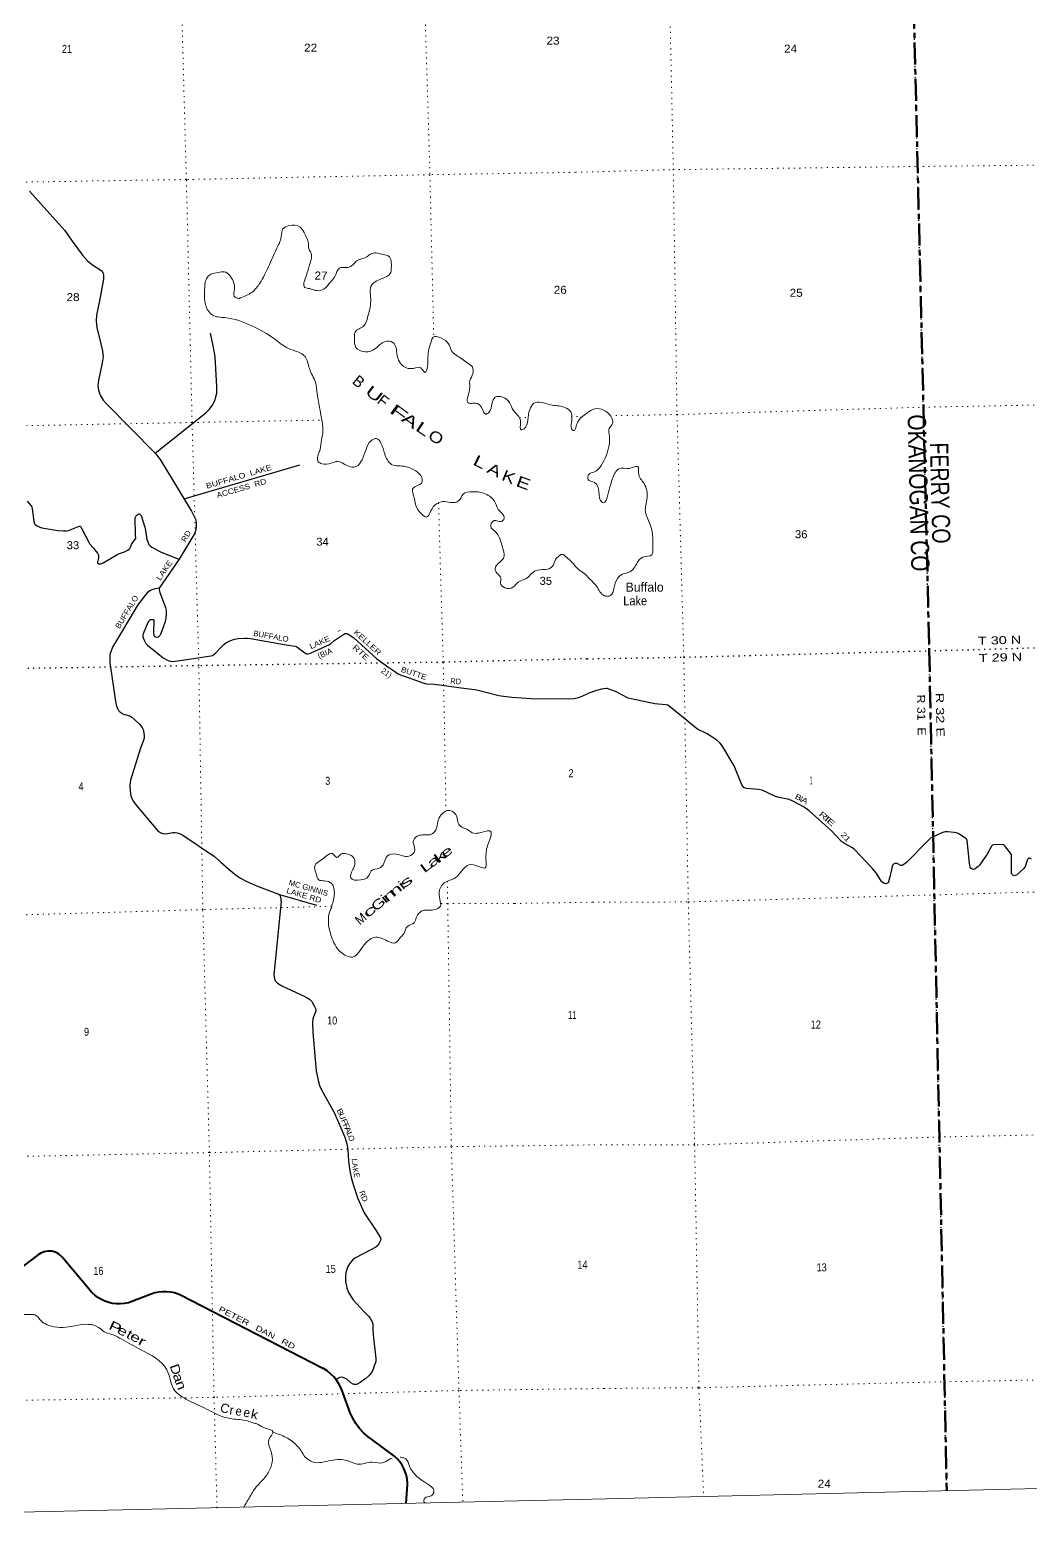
# Model space of a CAD drawing. Header units: feet. Extents: x 489137 to 739700, y 189004 to 379547.
# Drawn here: x 511387 to 533287, y 189004 to 221829 of the extents above; entities that cross this region are included whole.
import ezdxf
from ezdxf.enums import TextEntityAlignment as Align

# ---------------------------------------------------------------- set-up
doc = ezdxf.new("R2010")
doc.units = ezdxf.units.FT
doc.header["$LTSCALE"] = 80
doc.linetypes.add('DOTTED', pattern=[1.5, 0.3, -1.2])
doc.linetypes.add('LONG_DASH_SHORT_DASH', pattern=[9.9, 6, -1.2, 1.5, -1.2])
for name, color, linetype, lineweight in [('11', 7, 'LONG_DASH_SHORT_DASH', 60), ('26', 7, 'Continuous', 40), ('29', 7, 'Continuous', 25), ('39', 7, 'Continuous', 13), ('4', 7, 'Continuous', 13), ('6', 7, 'DOTTED', 25), ('7', 7, 'DOTTED', 13)]:
    doc.layers.add(name, color=color, linetype=linetype, lineweight=lineweight)
for name, color, linetype in [('12', 7, 'Continuous'), ('27', 7, 'Continuous'), ('30', 7, 'Continuous'), ('41', 7, 'Continuous')]:
    doc.layers.add(name, color=color, linetype=linetype)

msp = doc.modelspace()

# ---------------------------------------------------------------- linework, layer by layer
at = {"layer": '11'}
msp.add_lwpolyline([(530399.62, 235805.56), (531060.74, 208270.41), (531444.35, 189879.3)], dxfattribs=at)
at = {"layer": '26'}
msp.add_lwpolyline([(519614.39, 189601.83), (519644.78, 190027.49), (519644.41, 190057.31), (519637.52, 190139.16), (519622.12, 190219.85), (519598.37, 190298.48), (519566.53, 190374.2), (519526.95, 190446.18), (519480.07, 190513.63), (519426.39, 190575.81), (519366.5, 190632.03), (518860.13, 191010.71), (518784.43, 191065.52), (518684.65, 191152.33), (518594.49, 191249.1), (518514.94, 191354.76), (518446.87, 191468.16), (518391.03, 191588.05), (518229.25, 192034.22), (518187.72, 192139.88), (518143.83, 192224.35), (518091.36, 192303.76), (518030.86, 192377.26), (517963.02, 192444.03), (517888.57, 192503.34), (517808.33, 192554.55), (517796.54, 192561.12), (514677.73, 194162), (514626.85, 194183.68), (514545.37, 194210.37), (514461.55, 194228.4), (514376.31, 194237.57), (514290.58, 194237.78), (514205.29, 194229.03), (514121.38, 194211.4), (514039.78, 194185.11), (513671.83, 194042.62), (513622.22, 194022.37), (513539.25, 193996.45), (513454.02, 193979.34), (513367.48, 193971.24), (513280.56, 193972.22), (513194.22, 193982.29), (513109.41, 194001.32), (513027.05, 194029.12), (512948.04, 194065.37), (512873.26, 194109.68), (512803.52, 194161.57), (512739.59, 194220.46), (512098.21, 194985.86), (512070.83, 195015.46), (512040.5, 195042.03), (512007.56, 195065.29), (511972.36, 195084.98), (511935.31, 195100.88), (511896.79, 195112.82), (511857.24, 195120.67), (511817.08, 195124.34), (511776.76, 195123.8), (511736.72, 195119.04), (511697.4, 195110.12), (511659.22, 195097.14), (511622.61, 195080.24), (511587.96, 195059.61), (511576.11, 195051.36), (511176.47, 194748.71)], dxfattribs=at)
at = {"layer": '29'}
for p, q in [((514757.29, 211575.58), (517292.53, 212318.04)), ((514649.85, 210256.01), (514215.69, 209623.5)), ((516882.68, 202777.14), (516743.4, 201377.06))]:
    msp.add_line(p, q, dxfattribs=at)
for points in [[(511377.98, 218305.07), (512138.22, 217454.36), (512334.41, 217184.42), (512538.77, 216906.3), (512647.07, 216783.61), (512751.31, 216693.62), (512939.33, 216579.11), (512965.88, 216558.66), (512988.37, 216505.49), (512998.58, 216472.77), (512996.55, 216382.79), (512910.23, 215907.31)], [(512910.23, 215907.31), (512843.27, 215589.33), (512837.13, 215470.73), (512851.44, 215319.4), (512925.01, 215033.1), (512974.06, 214804.06), (512984.28, 214681.36), (512965.89, 214550.48), (512884.14, 214166.02), (512873.92, 214051.5), (512884.14, 213953.34), (512922.97, 213847), (512990.41, 213732.49), (513053.76, 213658.87), (514127.84, 212571.8)], [(514127.84, 212571.8), (515237.1, 213454.5), (515316.08, 213540.25), (515369.21, 213613.87), (515434.61, 213744.75), (515455.04, 213810.19), (515471.39, 213887.9), (515475.48, 214022.87), (515434.61, 214685.45), (515393.73, 214922.66), (515335.46, 215201.56)], [(514127.84, 212571.8), (514237.03, 212435.96), (514919.61, 211307.13), (515013.62, 211118.99), (515025.88, 211053.55), (515025.88, 210971.75), (515017.7, 210902.22), (514993.18, 210828.6), (514649.85, 210256.01)], [(511324.88, 211523.94), (511402.54, 211433.96), (511423.99, 211399.2), (511435.23, 211360.34), (511472.02, 211078.13), (511487.35, 211033.15), (511508.81, 211008.6), (511540.48, 210986.11), (511602.81, 210955.43), (511644.71, 210945.21), (511999.28, 210885.9), (512122.92, 210875.68), (512187.3, 210877.72), (512235.33, 210885.91), (512301.75, 210910.44), (512444.8, 210971.79), (512472.39, 210982.02), (512485.67, 210979.99), (512493.85, 210971.79), (512522.46, 210918.62), (512677.78, 210611.89), (512698.21, 210583.24), (512771.79, 210501.44), (512861.71, 210391.01), (512884.19, 210341.95), (512888.28, 210319.45), (512886.23, 210280.58), (512861.71, 210194.69), (512864.78, 210178.36), (512886.23, 210157.88), (512905.65, 210151.77), (512931.19, 210153.79), (512958.78, 210162), (512988.41, 210174.24), (513310.29, 210368.54), (513348.1, 210382.83), (513454.37, 210419.64), (513526.92, 210452.39), (513556.55, 210472.81), (513569.84, 210491.24), (513589.25, 210521.89), (513609.69, 210579.15), (513650.56, 210640.5), (513690.41, 210691.65), (513699.61, 210714.12), (513695.52, 210791.83), (513691.43, 211151.75), (513697.57, 211180.42), (513705.74, 211196.78), (513728.22, 211225.37), (513752.75, 211243.81), (513773.18, 211249.91), (513789.53, 211245.86), (513799.75, 211235.63), (513818.14, 211209.01), (513899.88, 210959.52), (513916.23, 210881.81), (513944.85, 210689.58), (513963.24, 210632.36), (513984.71, 210579.19), (513999.01, 210562.83), (514016.38, 210546.47), (514055.2, 210517.8), (514243.22, 210419.64), (514508.89, 210305.12), (514649.85, 210256.01)], [(514215.69, 209623.5), (514125.73, 209607.88), (514051.14, 209585.38), (514011.29, 209564.94), (513980.63, 209542.44), (513952.02, 209517.9), (513912.17, 209479.04), (513748.68, 209258.18), (513192.8, 208333.84), (513152.95, 208231.6), (513135.58, 208170.24), (513132.51, 208108.9), (513135.58, 207998.46), (513258.2, 207147.74), (513282.71, 207043.46), (513307.25, 206975.96), (513325.63, 206947.35), (513345.05, 206926.89), (513386.94, 206894.18), (513413.52, 206877.8), (513458.47, 206859.41), (513568.83, 206828.72), (513617.87, 206804.2), (513683.28, 206746.92), (513781.37, 206648.76), (513838.59, 206573.11), (513863.11, 206530.17), (513871.29, 206493.34), (513883.55, 206397.24), (513881.5, 206344.07), (513871.29, 206297.02), (513797.72, 206100.7), (513585.18, 205421.76), (513573.94, 205309.33), (513577.01, 205184.54), (513596.42, 205084.38), (513617.88, 205020.94), (513651.6, 204957.59), (513707.8, 204873.7), (514173.76, 204325.64), (514202.37, 204301.15), (514251.41, 204274.57), (514290.24, 204260.25), (514345.42, 204252.02), (514392.43, 204254.12), (514508.92, 204276.56), (514560.01, 204276.61), (514604.97, 204270.48), (514651.97, 204256.16), (514705.11, 204235.66), (514729.63, 204223.44), (515421.01, 203755.84)], [(514215.69, 209623.5), (514214.63, 209583.29), (514227.91, 209526.02), (514350.53, 209198.82), (514363.82, 209139.52), (514366.88, 209059.76), (514355.64, 208967.74), (514342.35, 208896.16), (514293.31, 208748.92), (514233.02, 208595.55), (514219.73, 208577.14), (514190.11, 208550.56), (514162.51, 208544.42), (514139.01, 208550.56), (514121.64, 208560.78), (514102.23, 208585.33), (514097.12, 208650.76), (514105.29, 208912.52), (514094.05, 208926.84), (514069.53, 208932.98), (514023.54, 208928.88), (513998, 208914.57), (513974.5, 208887.98), (513925.45, 208781.64), (513860.05, 208626.22), (513852.9, 208595.55), (513854.95, 208564.88), (513876.4, 208503.52), (513920.34, 208415.59), (513958.15, 208372.64), (514301.48, 208102.7), (514407.75, 208039.32), (514462.93, 208022.96), (514514.02, 208020.9), (514718.39, 208045.44), (515061.72, 208102.7), (515341.7, 208139.52), (515380.53, 208151.78), (515415.28, 208176.33), (515445.93, 208200.86), (515568.55, 208331.74), (515628.84, 208393.11), (515671.76, 208423.78), (515733.07, 208458.55), (515814.82, 208493.31), (515865.91, 208509.67), (515944.58, 208519.88), (516078.45, 208530.12), (516139.76, 208528.08), (516214.34, 208519.88), (516990.93, 208380.82), (517187.12, 208356.28), (517214.73, 208344.04), (517293.39, 208290.84), (517419.09, 208196.8), (517438.5, 208184.54), (517465.06, 208184.5), (517500.84, 208192.71), (517538.63, 208209.04), (517939.19, 208389), (517971.9, 208411.53), (518037.29, 208470.8), (518249.83, 208618.04), (518272.32, 208628.3), (518300.93, 208630.35), (518325.45, 208628.3), (518347.92, 208618.04), (518470.54, 208536.24), (518977.37, 208078.16), (519238.96, 207890.02), (519392.23, 207783.73), (519443.33, 207748.97), (519508.72, 207718.24), (519684.48, 207658.99), (519984.9, 207550.6), (520064.59, 207530.1), (520236.26, 207521.92), (520931.1, 207431.94), (521119.12, 207407.4), (521188.61, 207395.18), (521642.3, 207276.52), (521744.48, 207260.21), (521928.41, 207235.62), (522353.49, 207211.08), (523182.19, 207205), (523290.51, 207213.18), (523384.51, 207231.59), (523470.35, 207262.26), (523589.53, 207320.14)], [(528854.99, 204377.32), (528435.79, 204751.6), (528326.41, 204835.52), (528077, 204968.12), (527996.22, 204998.25), (527776.63, 205043.67), (527700.54, 205067.29), (527402.38, 205207.83), (527322.18, 205223.21), (527065.81, 205239.77), (527003.2, 205267.01), (526958.65, 205323.03), (526795.79, 205734.23), (526522.94, 206186.39), (526475.9, 206243.42), (526411.83, 206300.13), (526305.88, 206374.1), (526199.47, 206436.11), (525992.94, 206539.3), (525927.64, 206587.38), (525755.83, 206730.51), (525368.3, 207043.53), (525341.19, 207063.26), (525302.71, 207074.88), (525139.14, 207082.98), (525054.28, 207095.69), (524537.53, 207199.04), (524472.61, 207219.83), (524200.3, 207365.95), (524070.97, 207409.69), (524016.76, 207426.95), (523994.58, 207426.95), (523942.84, 207422.01), (523891.08, 207415.03), (523778.15, 207386.18), (523589.53, 207320.14)], [(533299.51, 203699.44), (533267.47, 203714.23), (533247.76, 203719.16), (533234.7, 203715.34), (533225.58, 203706.83), (533208.34, 203687.11), (533163.19, 203538.39), (533129.49, 203492.32), (532966.86, 203349.31), (532943.28, 203336.98), (532917.58, 203334.52), (532891.71, 203343.15), (532870.76, 203366.57), (532863.1, 203392.89), (532860.59, 203762.59), (532857.21, 203794.37), (532839.96, 203826.42), (532708.87, 203995.26), (532689.65, 204008.88), (532657.62, 204013.82), (532476.66, 204012.54), (532445.71, 204001.49), (532426, 203981.76), (532331.41, 203807.29), (532162.34, 203567.53), (532131.62, 203536.13), (532068.71, 203481.23), (532031.75, 203471.37), (531998.28, 203477.95), (531975.07, 203493.56), (531955.36, 203523.14), (531938.07, 203610.82), (531889.73, 204103.76), (531880.2, 204128.46), (531860.49, 204150.66), (531724.6, 204241.58), (531675.69, 204264.08), (531604.23, 204276.41), (531465.01, 204292.44), (531416.93, 204290.8), (531378.76, 204285.04), (531334.41, 204270.25), (531120.04, 204166.69), (531090.47, 204151.89), (531053.04, 204121.32), (530563.56, 203622.57), (530486.77, 203565.06), (530471.99, 203557.67), (530460.71, 203555.23), (530441.18, 203557.67), (530361.1, 203598.35), (530338.49, 203601.87), (530305.66, 203599.58), (530282.25, 203587.25), (530266.24, 203571.23), (530251.62, 203539.02), (530201.8, 203308.46), (530170.76, 203197.06), (530166.44, 203186.58), (530155.35, 203175.49), (530123.38, 203161.45), (530102.37, 203158.23), (530074.66, 203167.47), (530046.93, 203182.88), (530019.28, 203208.63), (529897.24, 203396.78), (529813.6, 203495.97), (529426.98, 203910.63), (529384.72, 203944.16), (529205.77, 204036.75), (529142.01, 204083.48), (528921.69, 204317.76), (528854.99, 204377.32)], [(515421.01, 203755.84), (515562.41, 203630.4), (515742.26, 203466.8), (515901.66, 203340.01), (515991.58, 203282.75), (516130.55, 203205.04), (516367.61, 203106.88), (516845.83, 202926.92), (517652.69, 202691.96)], [(516882.68, 202777.14), (516881.59, 202828.77), (516872.39, 202865.57), (516846.98, 202924.14)], [(516743.4, 201377.06), (516722.18, 201174.36), (516726.27, 201121.19), (516738.53, 201072.11), (516767.15, 201018.94), (516799.84, 200986.22), (516893.85, 200928.96), (517412.94, 200683.56), (517502.86, 200634.48), (517526.36, 200616.08), (517554.97, 200585.41), (517605.04, 200491.33), (517633.66, 200429.98), (517640.81, 200399.31), (517637.74, 200368.63), (517625.48, 200335.91), (517588.7, 200245.93), (517573.37, 200196.86), (517568.26, 200131.41), (517577.3, 199903.27)], [(517577.3, 199903.27), (517649.89, 199066.89), (517695.98, 198826.71), (517720.51, 198749), (517763.07, 198649.13), (518047.49, 198139.59), (518276.38, 197616.07), (518319.3, 197472.92), (518341.77, 197337.95), (518358.12, 197092.55), (518382.65, 196879.87), (518423.52, 196708.09), (518468.48, 196536.31), (518562.49, 196274.55), (518701.46, 195963.71), (518954.87, 195579.25), (519052.97, 195415.65), (519060.12, 195393.16), (519056.03, 195358.4), (519028.44, 195301.13), (518994.72, 195247.97), (518954.87, 195211.15), (518840.43, 195153.89), (518497.09, 194973.93), (518444.98, 194928.95), (518396.95, 194873.74), (518376.51, 194843.06), (518336.66, 194775.57), (518309.08, 194703.99), (518293.74, 194648.78), (518287.61, 194577.21), (518292.73, 194458.59), (518321.33, 194321.59), (518358.12, 194221.37), (518403.08, 194137.54), (518456.22, 194057.77), (518701.46, 193796.01), (518752.08, 193748.31)], [(518752.08, 193748.31), (518795.45, 193699.94), (518830.19, 193657), (518874.14, 193579.28), (518889.46, 193524.07), (518890.49, 193440.22), (518894.57, 193292.98), (518951.8, 192773.55), (518949.75, 192710.17), (518941.58, 192669.27), (518919.1, 192618.13), (518886.4, 192524.08), (518853.7, 192462.71), (518808.74, 192405.47), (518735.17, 192340.01), (518612.55, 192254.12), (518561.46, 192221.42), (518532.85, 192211.19), (518506.28, 192209.13), (518477.67, 192211.19), (518457.23, 192217.33), (518408.18, 192245.94), (518322.35, 192323.65), (518285.56, 192342.07), (518236.52, 192360.46), (518191.56, 192366.61), (518162.94, 192360.46), (518079.18, 192318.55)]]:
    msp.add_lwpolyline(points, dxfattribs=at)
at = {"layer": '39'}
for points in [[(523448.15, 213360.01), (523367.93, 213252.17), (523326.83, 213132.04), (523294.17, 213072.65), (523251.47, 213085.6), (523230, 213208.06), (523199.79, 213503.76), (523068.6, 213582.89), (522772.85, 213633.31), (522407.02, 213665.69), (522320.08, 213526.15), (522275.9, 213297.01), (522196.31, 213109.26), (522134.45, 213085.38), (522118.09, 213242.27), (522080.23, 213374.37), (521963.68, 213508.36), (521876.26, 213683.48), (521727.91, 213800.46), (521564.71, 213796.01), (521495.51, 213671.08), (521424.48, 213465.41), (521354.89, 213429.22), (521283.32, 213540.22), (521134.59, 213671.31), (521048.12, 213662.9), (520985.44, 213669.26), (521003.75, 213960.23), (521012.27, 214166.21), (521076.67, 214319.26), (521064.78, 214460.13), (520955.53, 214547.92), (520832.02, 214641.38), (520609.55, 214814.83), (520545, 214964.36), (520374.1, 215094.85), (520208.34, 215110.49), (520162.72, 215008.39), (520114.55, 214851.76), (520093.01, 214679.71), (520082.48, 214473.67), (520027.66, 214339.05), (519934.2, 214439.37), (519777.21, 214429.04), (519554.16, 214475.4), (519420.72, 214711.8), (519328.27, 214997.73), (519146.44, 215010.92), (518952.72, 214868.47), (518720.97, 214789.53), (518518.77, 214884.87), (518484.98, 215089.69), (518497.54, 215221.15), (518691.43, 215357.56), (518772.98, 215547.38), (518841.87, 215906.29), (518862.67, 216253.81), (519092.78, 216393.22), (519267.23, 216502.87), (519292.16, 216624.58), (519226.56, 216887.04), (519116.77, 216920.35), (518870.14, 216943.88), (518715.51, 216846.87), (518563.59, 216798.35), (518423.88, 216671.49), (518312.03, 216632.13), (518157.06, 216621.85), (518062.93, 216449.84), (517926.55, 216274.66), (517780.85, 216145.62), (517625.87, 216135.34), (517507.92, 216172.47), (517400.31, 216199.79), (517427.83, 216448.65), (517513.01, 216727.32), (517537.21, 216949.87), (517484.16, 217047.26), (517481.04, 217162.16), (517443.62, 217278.13), (517381.79, 217401.51), (517295.96, 217518.18), (517053.09, 217551.89), (516919.96, 217479.68), (516884.31, 217307.25), (516778.66, 217040.12), (516607.61, 216656.22), (516413.81, 216293.9), (516241.87, 216091.53), (516112.71, 216021.44), (515955.3, 215952.59)], [(515955.3, 215952.59), (515857.05, 216006.39), (515860.95, 216159.8), (515831.96, 216336.52), (515636.93, 216538.97), (515510.22, 216527.44), (515345.99, 216486.65), (515271.01, 216426.11), (515207.78, 216156.1), (515226.94, 215821.78), (515376.23, 215595.89), (515649.98, 215538.81), (516239.58, 215359.24), (516737.33, 215072.26), (517043.39, 214864.78), (517405.1, 214687.05), (517498.96, 214423.35), (517629.91, 214130.4), (517673.24, 213871.37), (517726.65, 213537.98), (517776.19, 213273.07), (517793.32, 213013.32), (517765.08, 212865.3), (517732.55, 212652.61), (517698.85, 212556.89), (517693.38, 212387.3), (517771.2, 212343.03), (517978.45, 212358.77), (518112.62, 212392.68), (518328.81, 212301.76), (518522.95, 212280.83), (518654, 212429.64), (518738.53, 212657.87), (518848.34, 212846.45), (518966.01, 212894.04), (519065.51, 212793.88), (519148.53, 212558.12), (519297.88, 212330.22), (519601.57, 212284.04), (519781.01, 212210.27), (519935.62, 212085.39), (519954.27, 211918.48), (519767.73, 211808.49), (519760.39, 211707.44), (519798.42, 211569.29), (519830.51, 211426.95), (519960.57, 211240.88), (520055.12, 211174.88), (520156.22, 211312.79), (520279.15, 211463.4), (520414.85, 211515.51), (520588.78, 211496.05), (520771.14, 211537.33), (520862.11, 211676.98), (521064.24, 211732.93), (521311.14, 211699.32), (521547.77, 211524.23), (521633.28, 211345.02), (521716.45, 211252.49), (521761.55, 211150.84), (521696.92, 211080.5), (521545.1, 211102.58), (521466.11, 210967.29), (521549.16, 210878.78), (521708.87, 210566.45), (521743.16, 210268.84), (521593.92, 210121.55), (521566.05, 210034.06), (521602.55, 209952.35), (521689.96, 209851.86), (521681.05, 209734.62), (521772.55, 209632.23), (521953.77, 209641.2), (522067.62, 209755.25), (522245.02, 209830.7), (522360.93, 209942.78), (522435.96, 210001.31), (522662.98, 210031.71), (522818.38, 210100.5), (522884.85, 210251.58), (522947.63, 210315.83), (523022.98, 210362.26), (523104.89, 210316.09), (523264.08, 210171.16), (523372.35, 210045.02), (523462.81, 209980.92), (523523.04, 209935.28)], [(523441.26, 213350.75), (523623.84, 213488.56), (523749.94, 213545.22), (524091.59, 213383.3), (524134.7, 213222.43), (524061.82, 213120.21), (524064.8, 212946.54), (524056.04, 212752.48), (523882.22, 212303.16), (523735.29, 212167.37), (523609.29, 212104.66), (523599.03, 211997.43), (523735.28, 211933.06), (523835.65, 211726.69), (523856.54, 211567.47), (523932.53, 211487.95), (524030.3, 211667.34), (524133.16, 212020.54), (524270.74, 212230.9), (524498.46, 212242.81), (524584.79, 212266.48), (524687.46, 212278.3), (524699.86, 212143.17), (524820.84, 211910.89), (524888.8, 211594.9), (524851.7, 211289.27), (524896.37, 211154.69), (525000.34, 210855.46), (525012.5, 210500.16), (524994.83, 210354.42), (524794.02, 210302.57), (524671.18, 210173.25), (524509.12, 209978.64), (524348.64, 209927.47), (524237.28, 209834.7), (524162.38, 209615.29), (524086.34, 209462.51), (523955.3, 209458.29), (523780.33, 209663.41), (523675.44, 209780.82), (523523.04, 209935.28)], [(517991.16, 202677.26), (518046.48, 202948.58), (517986.28, 203160.76), (517823.29, 203222.88), (517705.77, 203243.88), (517652.12, 203363.44), (517622.41, 203566.36), (517740.73, 203664.4), (517873.03, 203766.85), (518002.68, 203818.8), (518099.73, 203734.71), (518186.52, 203805.66), (518311.38, 203811.08), (518429.56, 203765.9), (518492.74, 203666.76), (518461.12, 203494.44), (518411.69, 203384.17), (518404.14, 203291.17), (518625.28, 203240.73), (518788.64, 203313.77), (518853.69, 203442.62), (519027.5, 203501.83), (519110.26, 203572.67), (519207.71, 203770.99), (519398.35, 203804.43), (519671.77, 203759.45), (519800.1, 203859.77), (519788.59, 203986.54), (519771.92, 204080.89), (519859.46, 204198.26), (519977.68, 204225.69), (520182.75, 204247.42), (520283.96, 204381.3), (520323.42, 204561.9), (520420.32, 204705.75), (520562.01, 204760.04), (520726.97, 204625.36), (520757.1, 204480.95), (520831.93, 204398.27), (520958.44, 204343.22), (521063.11, 204275.48), (521370.66, 204310.09), (521465.46, 204308.65), (521466.57, 204193.7), (521386.34, 203955.5), (521364.65, 203640.23), (521346.05, 203508.61), (521202.18, 203534.94), (520989.42, 203573.52), (520833.7, 203442.19), (520688.76, 203284.93), (520449.73, 203177.55), (520348.95, 203027.55), (520354.75, 202813.89), (520364.74, 202668.92), (520219.74, 202588.31), (519958.31, 202563.03), (519841.09, 202424.68), (519789.86, 202306.29), (519642.9, 202223.61), (519570.34, 202074.37), (519501.9, 201995.86), (519382.39, 201867.53), (519209.98, 201905.19), (518949.63, 201988.85), (518705.86, 201832.93), (518441.19, 201555.41), (518184.21, 201663.38), (517983.55, 201998.8), (517917.24, 202287.46), (517961.58, 202585.2), (517981.58, 202630.56), (517991.16, 202677.26)], [(507227.99, 193789.46), (507231.8, 193790.12), (507535, 193836.72), (507891.49, 193999.75), (507928.34, 194053.2), (507961.06, 194110.57), (508043.49, 194193.51), (508130.33, 194337.08), (508368.55, 194474.69), (508495.31, 194484.2), (508567.45, 194574.93), (508699.75, 194752.01), (508915.01, 194769.99), (509074.57, 194685.59), (509171.62, 194601.5), (509325.51, 194577.46), (509457.13, 194556.84), (509521.83, 194475.9), (509705.13, 194408.29), (509808.83, 194302.19), (509824.82, 194084.78), (509949.81, 193936.9), (510162.48, 193753.09), (510374.84, 193803.26), (510589.06, 193859.54), (510678.46, 193908.37), (510809.87, 193821.18), (510982.55, 193773.45), (511360.58, 193737.37), (511491.76, 193732.88), (511628.41, 193601.46), (511916.21, 193472.15), (512168.61, 193458.86), (512423.45, 193504.14), (512888.5, 193456.32), (513012.01, 193362.86), (513205.5, 193291.49), (513393.54, 193197.78), (513817.17, 192967.28), (514383.61, 192526.86), (514455.79, 192319.05), (514527.86, 192115.26), (514796.08, 191890.61), (515251.68, 191671.07), (515659.95, 191486.54), (515969.69, 191440.53), (516143.89, 191410.99), (516264.02, 191367.88), (516337.05, 191351.72), (516496.56, 191269.33), (516704.97, 191168.11), (516610.78, 190998.12), (516622.68, 190857.24), (516687.4, 190627.03), (516653.4, 190394.13), (516528.29, 190174.88), (516310.95, 189936.98), (516162.32, 189692.88), (516098.62, 189588.27), (516068.38, 189519.83)], [(516711.65, 191163.2), (516987.92, 191049.49), (517235.21, 190860.82), (517398.67, 190626.03)], [(517398.67, 190626.03), (517578.89, 190512.83), (517972.87, 190546.37), (518329.13, 190542.18), (518547.08, 190466.71), (518874, 190508.64), (519121.28, 190500.26), (519263.79, 190579.92), (519308.09, 190593.18)], [(519482.01, 190617.78), (519498.5, 190617.65), (519607.47, 190579.92), (519691.3, 190420.59), (520093.66, 190026.49), (520223.59, 189888.13), (520198.45, 189800.08), (520123, 189758.16), (520009.84, 189703.65), (520014.03, 189632.38), (520051.28, 189611.42)]]:
    msp.add_spline(points, degree=3, dxfattribs=at)
at = {"layer": '4'}
msp.add_lwpolyline([(489136.84, 372822.34), (519705.79, 373516.18), (550270.46, 374252.07), (580830.76, 375029.99), (611393.28, 375849.96), (641954.65, 376711.97), (672514.8, 377616.02), (703073.68, 378562.1), (733631.22, 379547.32), (739699.91, 195787.95), (708889.59, 194791.66), (678077.93, 193837.75), (647264.99, 192926.23), (616450.81, 192057.09), (585635.48, 191230.33), (554819.03, 190445.97), (524001.53, 189703.99), (493183.04, 189004.41)], close=True, dxfattribs=at)
msp.add_lwpolyline([(489136.84, 372822.34), (519705.79, 373516.18), (550270.46, 374252.07), (580830.76, 375029.99), (611393.28, 375849.96), (641954.65, 376711.97), (672514.8, 377616.02), (703073.68, 378562.1), (733631.22, 379547.32), (739699.91, 195787.95), (708889.59, 194791.66), (678077.93, 193837.75), (647264.99, 192926.23), (616450.81, 192057.09), (585635.48, 191230.33), (554819.03, 190445.97), (524001.53, 189703.99), (493183.04, 189004.41)], close=True, dxfattribs=at)
at = {"layer": '6'}
for points in [[(531444.35, 189879.3), (531394.67, 192268.27), (531276.94, 197619.19), (531170.01, 202912.16), (531058.89, 208259.34), (530933.34, 213577.68), (530801.79, 218853.88), (530679.85, 224057.97), (530546.88, 229546.16), (530421.52, 234830.2), (530399.62, 235805.56)], [(523571.8, 208077.88), (525690.89, 208113.89), (531060.09, 208253.33), (536295.73, 208401.06), (541624.61, 208530.96), (547012.04, 208657.79), (552336.81, 208791.66), (554363.68, 208833.26)], [(523571.8, 208077.88), (520427.59, 208001.98), (515080.42, 207926.67), (509773.87, 207840.37), (504459.38, 207749.83), (499268.44, 207638.44)]]:
    msp.add_lwpolyline(points, dxfattribs=at)
at = {"layer": '7'}
for p, q in [((522091.66, 213346.93), (522289.77, 213362.46)), ((523223.15, 213367.65), (523447.75, 213381.85))]:
    msp.add_line(p, q, dxfattribs=at)
for points in [[(525072.55, 235679.84), (525114.03, 234763.31), (525175.48, 229425.65), (525350.23, 224067.68), (525461.08, 218789.43), (525543.25, 213419.8), (525690.89, 208113.89), (525788.91, 202760.68), (525928.62, 197446.56), (526021.85, 192137.71), (526125.95, 189753.79)], [(515478.55, 189506.29), (515414.13, 191925.63), (515311.12, 197278.36), (515168.79, 202593.71), (515080.42, 207926.67), (514933.95, 213245.94), (514807.8, 218559.72), (514662.58, 223907.27), (514579.67, 229187.93), (514497.62, 234510.98), (514475.53, 235433.54)], [(519791.09, 235556.51), (519811.3, 234631.76), (519907.72, 229299.02), (519974.12, 224106.66), (520136.02, 218664.76), (520220.28, 215122.15)], [(523322.98, 218716.78), (525457.29, 218775.23), (530804.19, 218844.26), (535998.33, 218901.76), (541360.56, 219086.75), (546694.51, 219273.29), (552074.68, 219470.7), (554099.74, 219490.78)], [(523322.98, 218716.78), (520136.02, 218664.76), (514807.8, 218559.72), (509517.32, 218475.88), (507508.16, 218443.12)], [(524081.33, 213393.22), (525543.25, 213419.8), (530932.14, 213580.08), (536148.55, 213680.72), (541499.26, 213831.18), (546864.23, 213973.8), (552214.94, 214124.26), (554231.26, 214180.1)], [(499118.16, 212949.54), (504317.38, 213053.08), (509627.84, 213143.52), (514933.95, 213245.94), (517771.8, 213297.23)], [(520324.6, 211494.16), (520427.59, 208001.98), (520488.53, 204750.8)], [(523696.3, 202754.43), (525788.91, 202760.68), (531171.21, 202914.56), (536441.84, 203066.85), (541776.77, 203196.84), (547079.26, 203336.39), (552303.56, 203448.37), (554495.06, 203527.63)], [(520517.32, 203214.76), (520526.41, 202729.81), (520604.37, 197408.67), (520771.31, 192077.86), (520856.43, 189630.67)], [(517988.71, 202665.34), (515168.79, 202593.71), (509884.3, 202437.42), (504551.4, 202356.45), (500321.41, 202281.49)], [(523696.3, 202754.43), (521985.32, 202727.85), (520526.41, 202729.81), (520365.49, 202725.72)], [(554626.75, 198210.16), (552552.26, 198130.01), (547227.83, 197975.96), (541941.2, 197852.83), (536571.78, 197734.38), (531281.14, 197620.26), (525928.62, 197446.56), (523820.37, 197449.65)], [(506065.55, 197104.84), (510007.13, 197171.96), (515311.12, 197278.36), (520604.37, 197408.67), (523820.37, 197449.65)], [(523945.02, 192120.28), (526021.85, 192137.71), (531393.47, 192267.07), (536678.08, 192369.19), (542009.81, 192567.81), (547326.48, 192703.56), (552651.71, 192811.17), (554757.69, 192922.82)], [(523945.02, 192120.28), (520771.31, 192077.86), (515414.13, 191925.63), (510089.23, 191846.9), (505268.38, 191768.31)]]:
    msp.add_lwpolyline(points, dxfattribs=at)

# ---------------------------------------------------------------- texts
at = {"layer": '12'}
for s, width, p in [('OKANOGAN CO', 0.85, (530587.44, 213418.12)), ('FERRY CO', 0.8, (531074.33, 212803.26))]:
    msp.add_text(s, height=400, rotation=271.375, dxfattribs=dict(at, width=width)).set_placement(p)
at = {"layer": '27', "width": 1.35}
msp.add_text('PETER   DAN   RD', height=120, rotation=332.829, dxfattribs=at).set_placement((515502.52, 193817.32))
at = {"layer": '30'}
for s, rotation, width, p in [('BUFFALO  LAKE', 16.323, 1.2, (515260.01, 211795.75)), ('ACCESS  RD', 16.323, 1.15, (515487.17, 211591.35)), ('RD', 59.053, 1.1, (514787.37, 210621.48)), ('LAKE', 55.534, 1.2, (514236.33, 209777.27)), ('BUFFALO', 58.978, 1.1, (513345.69, 208723.89)), ('BUFFALO', 349.848, 1.05, (516267.48, 208581.48)), ('LAKE', 24.193, 1.15, (517535.88, 208284.55)), ('-', 34.713, 1.75, (518138.8, 208626.28)), ('KELLER', 317.892, 1.2, (518457.83, 208638.32)), ('(BIA', 24.193, 1.05, (517714.16, 208077.43)), ('RTE', 317.892, 1.3, (518432.47, 208311.11)), ('BUTTE', 341.371, 1.1, (519492.39, 207796.93)), ('RD', 356.621, 0.85, (520579.13, 207531.99)), ('21', 313.241, 1.25, (529113.93, 204222.91)), ('MC GINNIS', 343.764, 1.05, (517036.21, 203134.46)), ('LAKE RD', 343.764, 1.15, (516985.29, 202957.18))]:
    msp.add_text(s, height=120, rotation=rotation, dxfattribs=dict(at, width=width)).set_placement(p)
msp.add_text('21)', height=120, rotation=324.276, dxfattribs=at).set_placement((519053.93, 207789.06))
for s, rotation, width, p in [('B', 332.002, 1.3, (528170.81, 204997.53)), ('A', 332.002, 1.35, (528309.4, 204923.85)), ('R', 318.24, 1.55, (528704.77, 204605.29)), ('T', 318.24, 1.9, (528786.58, 204532.78)), ('E', 318.24, 1.7, (528872.96, 204460.58)), ('B', 297.17, 1.3, (518121.54, 198147.26)), ('U', 293.616, 1.1, (518164.67, 198048.07)), ('F', 293.616, 1.25, (518218.09, 197932.3)), ('F', 293.616, 1.25, (518257.55, 197836.77)), ('A', 293.616, 1.25, (518290.73, 197755.34)), ('L', 293.616, 1.35, (518335.99, 197653.87)), ('O', 286.69, 0.9, (518361.75, 197575.08)), ('L', 273.812, 0.85, (518429.01, 197097.82)), ('A', 276.579, 0.85, (518437.3, 196993.24)), ('K', 279.579, 0.85, (518454.18, 196878.76)), ('E', 282.383, 0.95, (518479.79, 196771.56)), ('D', 294.088, 1.1, (518652.8, 196247.55))]:
    msp.add_text(s, height=120, rotation=rotation, dxfattribs=dict(at, width=width)).set_placement(p, align=Align.CENTER)
for s, rotation, p in [('I', 332.002, (528238.85, 204961.35)), ('R', 289.756, (518604.71, 196364.1))]:
    msp.add_text(s, height=120, rotation=rotation, dxfattribs=at).set_placement(p, align=Align.CENTER)
at = {"layer": '41'}
for s, height, rotation, p in [('B', 242, 319.944, (518501.17, 214048.8)), ('F', 242, 322.155, (519040.31, 213623.77)), ('M', 200, 40.549, (518687.22, 202319.37)), ('C', 200, 345.369, (515624.02, 191591.62)), ('r', 200, 352.769, (515787.82, 191549.8))]:
    msp.add_text(s, height=height, rotation=rotation, dxfattribs=at).set_placement(p, align=Align.CENTER)
for s, height, rotation, width, p in [('U', 242, 322.155, 1.55, (518843.61, 213774.25)), ('F', 242, 323.866, 2, (519388.62, 213363.98)), ('A', 242, 325.077, 1.6, (519635.72, 213192.3)), ('L', 242, 326.577, 1.65, (519922.09, 213006.88)), ('O', 242, 328.788, 1.25, (520207.35, 212819.39)), ('L', 242, 333.209, 1.45, (521172.79, 212275.29)), ('A', 242, 334.42, 1.35, (521493.96, 212098.58)), ('K', 242, 337.631, 1.3, (521815.58, 211943.54)), ('E', 242, 339.842, 1.4, (522142.03, 211810.12)), ('k', 200, 36.684, 1.9, (520417.4, 203672.06)), ('e', 200, 36.684, 1.7, (520560.05, 203781.54)), ('L', 200, 37.972, 1.8, (520118.09, 203463.25)), ('a', 200, 37.972, 1.85, (520273.27, 203575.86)), ('i', 200, 39.261, 1.65, (519579.1, 203048.47)), ('s', 200, 37.972, 2.05, (519678.8, 203130.7)), ('i', 200, 40.549, 1.7, (519201.24, 202750.1)), ('n', 200, 39.261, 1.9, (519308.16, 202834.26)), ('n', 200, 39.261, 1.9, (519445.26, 202948.23)), ('c', 200, 40.549, 2.05, (518877.25, 202483.46)), ('G', 200, 40.549, 1.5, (519070.29, 202641.12)), ('P', 200, 333.889, 1.5, (513211.09, 193375.28)), ('e', 200, 331.929, 1.4, (513364.37, 193294.33)), ('t', 200, 330.97, 1.35, (513515.04, 193218.07)), ('e', 200, 330.97, 1.45, (513648.44, 193154.96)), ('r', 200, 332.289, 1.6, (513796.12, 193064.57)), ('D', 200, 289.484, 1.2, (514477.87, 192504.62)), ('a', 200, 288.823, 1.25, (514537.83, 192326.33)), ('n', 200, 289.75, 1.3, (514600.23, 192159.52)), ('e', 200, 352.985, 0.9, (515941.59, 191527.62)), ('e', 200, 350.908, 0.95, (516116.23, 191496.59)), ('k', 200, 348.506, 1.15, (516279.94, 191458.95))]:
    msp.add_text(s, height=height, rotation=rotation, dxfattribs=dict(at, width=width)).set_placement(p, align=Align.CENTER)
msp.add_text('Buffalo', height=200, dxfattribs=at).set_placement((524833.66, 209545.55), align=Align.CENTER)
at = {"layer": '41', "width": 0.9}
msp.add_text('Lake', height=200, dxfattribs=at).set_placement((524627.03, 209247.45), align=Align.CENTER)
at = {"layer": '6'}
for s, rotation, width, p in [('T 30 N', 1.616, 1.35, (532601.34, 208396.86)), ('T 29 N', 1.616, 1.35, (532621.83, 208021.47)), ('R 31  E', 271.195, 1.15, (530801.66, 206846.16)), ('R 32 E', 271.195, 1.35, (531212.43, 206849.33))]:
    msp.add_text(s, height=175, rotation=rotation, dxfattribs=dict(at, width=width)).set_placement(p, align=Align.CENTER)
at = {"layer": '7'}
for s, width, p in [('23', 1.1, (522687.39, 221509.31)), ('21', 0.85, (512084.72, 221329.25)), ('22', 1.1, (517383.29, 221354.61)), ('27', 1.1, (517611.66, 216372.6)), ('28', 1.1, (512186.26, 215900.18)), ('26', 1.1, (522844.06, 216059.87)), ('33', 1.05, (512189.64, 210474.98)), ('34', 1.05, (517650.35, 210551.34)), ('35', 1.05, (522535.37, 209695.3)), ('3', 0.85, (517844.88, 205323.32)), ('2', 0.85, (523169.44, 205488.78)), ('4', 0.85, (512448.6, 205200.29)), ('10', 0.85, (517887.44, 200080.65)), ('11', 0.65, (523158.02, 200201.93)), ('9', 0.85, (512568.89, 199833.75)), ('16', 0.85, (512772.2, 194605.88)), ('15', 0.85, (517854.83, 194648.55)), ('14', 0.85, (523362.13, 194739.45))]:
    msp.add_text(s, height=175, dxfattribs=dict(at, width=width)).set_placement(p)
for s, width, p in [('24', 1.1, (528027.05, 221334.17)), ('25', 1.1, (528150.39, 215994.73)), ('36', 1.05, (528259.82, 210714.91)), ('1', 0.4, (528476.88, 205331.48)), ('12', 0.85, (528578.34, 199992.16)), ('13', 0.85, (528706.76, 194681.88)), ('24', 1.1, (528764.08, 189950.26))]:
    msp.add_text(s, height=175, dxfattribs=dict(at, width=width)).set_placement(p, align=Align.CENTER)

doc.saveas('drawing.dxf')
